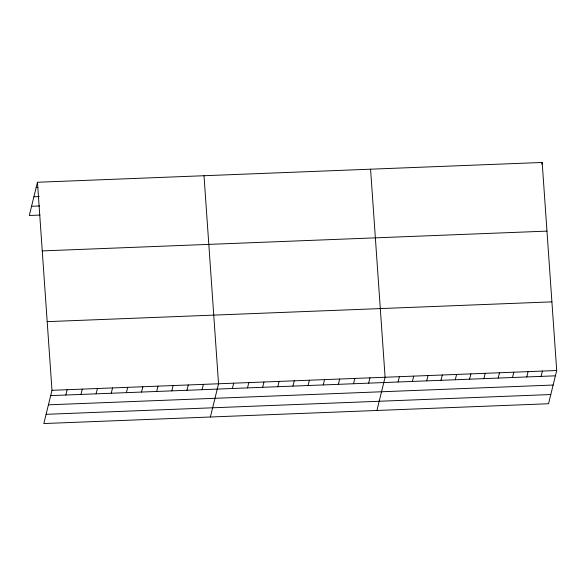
<?xml version="1.0" encoding="UTF-8"?>
<svg xmlns="http://www.w3.org/2000/svg" width="586" height="586" viewBox="0 0 586 586"><rect width="100%" height="100%" fill="white"/><g stroke="black" fill="none" stroke-linecap="round" stroke-linejoin="round"><path stroke-width="0.88" d="M37.46 182.261L51.986 390.305L43.825 423.539L548.54 403.739L556.7 370.513L542.175 162.461L37.46 182.261L29.3 215.487L39.987 215.069M65.822 395.03L67.126 389.712M80.963 394.437L82.274 389.119M96.104 393.836L97.415 388.525M111.245 393.243L112.556 387.932M126.386 392.649L127.697 387.339M141.534 392.056L142.838 386.738M156.674 391.463L157.978 386.145M171.815 390.869L173.119 385.551M186.956 390.276L188.26 384.958M202.097 389.683L203.401 384.365M210.381 417.005L218.541 383.771L204.016 175.727M232.378 388.496L233.682 383.178M247.519 387.903L248.823 382.585M262.66 387.309L263.964 381.991M277.801 386.716L279.112 381.398M292.941 386.123L294.253 380.805M308.082 385.522L309.393 380.211M323.23 384.929L324.534 379.618M338.371 384.335L339.675 379.025M353.512 383.742L354.816 378.431M368.653 383.149L369.956 377.831M376.937 410.471L385.097 377.238L370.572 169.193M398.092 381.999L399.396 376.681M412.39 381.435L413.701 376.117M426.696 380.871L428 375.56M440.994 380.314L442.298 374.996M455.293 379.75L456.597 374.439M469.591 379.193L470.902 373.875M483.897 378.629L485.201 373.311M541.742 164.234L542.175 162.461M498.195 378.073L499.499 372.755M512.494 377.509L513.797 372.191M526.792 376.945L528.103 371.634M541.09 376.388L542.402 371.07M36.156 187.571L37.936 187.505M33.893 196.786L39.24 196.574M31.563 206.279L39.577 205.964M42.258 250.911L546.965 231.118M47.195 321.648L551.909 301.856M51.986 390.305L556.7 370.513M50.682 395.623L555.396 375.824M48.418 404.831L553.133 385.039M46.089 414.324L550.803 394.532"/></g></svg>
